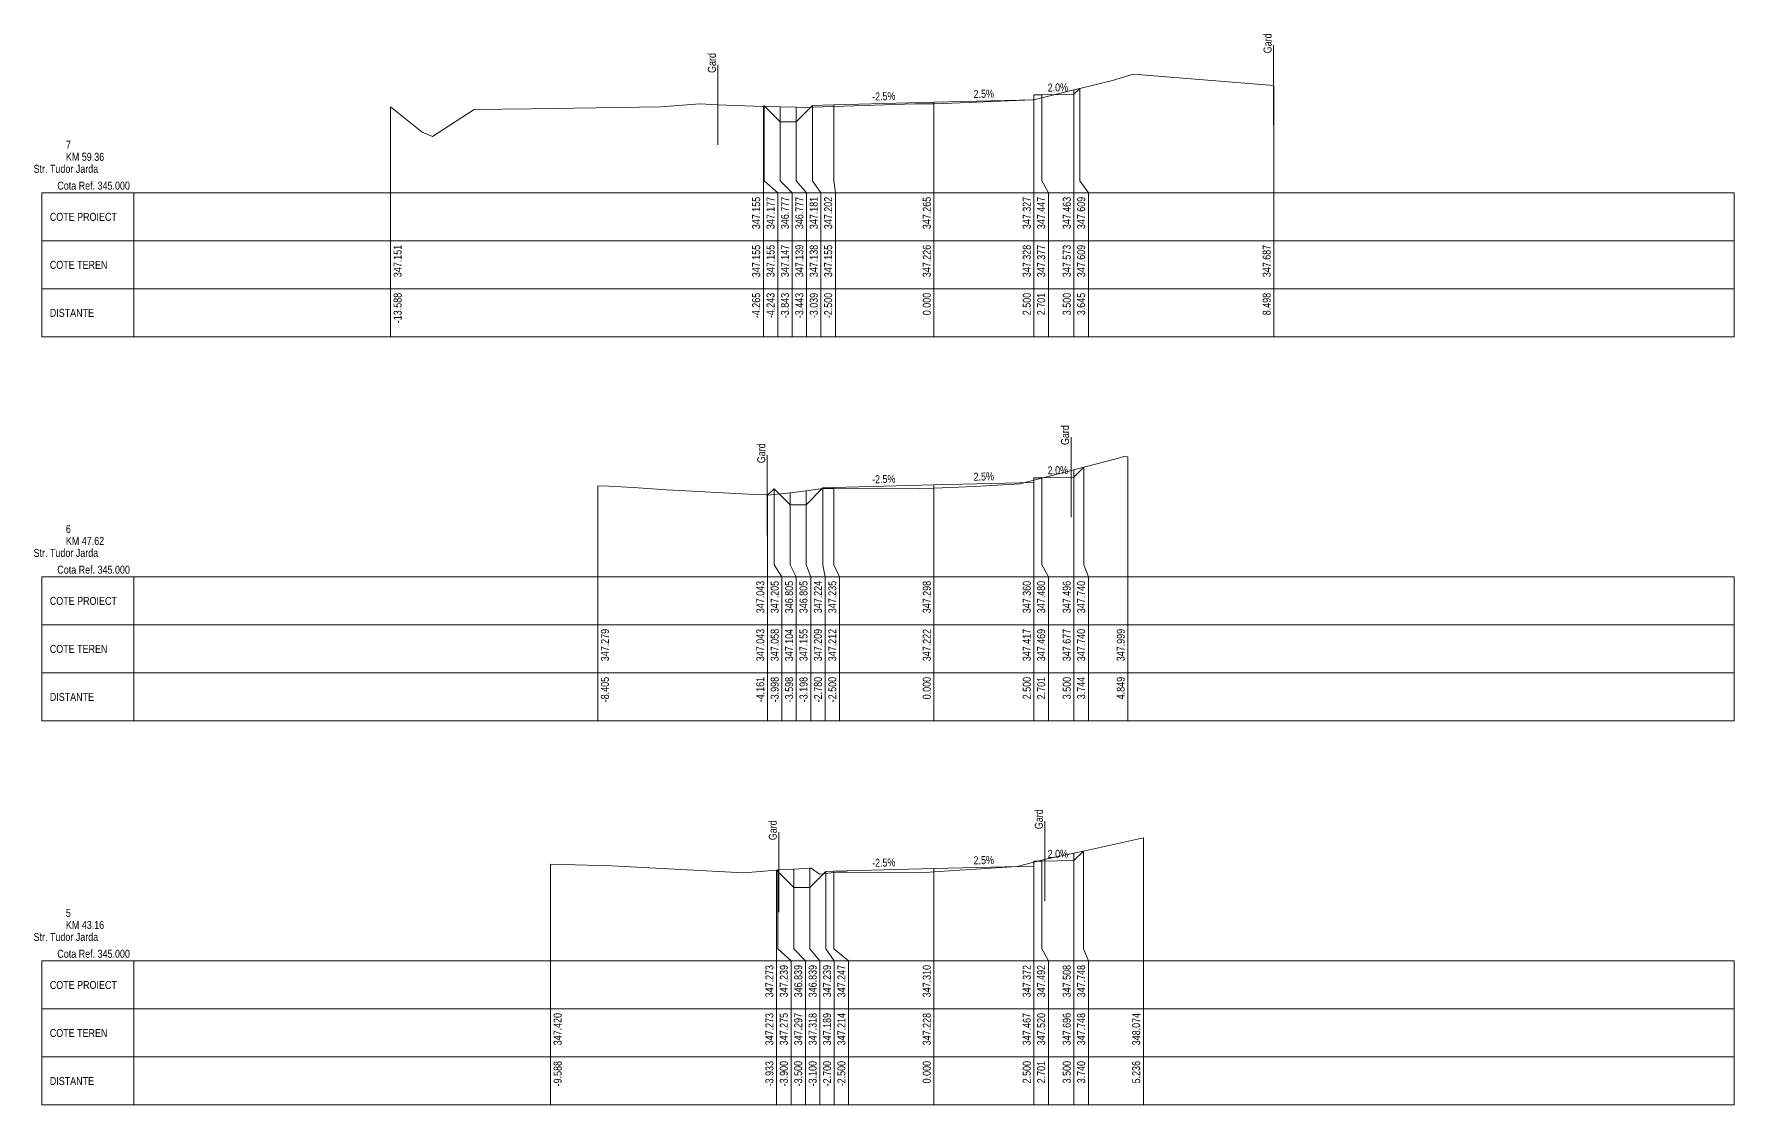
# Model space of a CAD drawing. Extents: x 1 to 634, y 0 to 594.
# Drawn here: x 0.5 to 43, y 39.4 to 66.17 of the extents above; entities that cross this region are included whole.
import ezdxf
from ezdxf.enums import TextEntityAlignment as Align

# ---------------------------------------------------------------- set-up
doc = ezdxf.new("R2010")
doc.units = 0
doc.header["$MEASUREMENT"] = 0
doc.layers.add('ARD-No Plot', color=1, linetype='Continuous', lineweight=0, plot=False)
for name, color, linetype, lineweight in [('DESIGN-TEXT', 7, 'Continuous', 0), ('EXISTING-TEXT', 7, 'Continuous', 0), ('LINES', 7, 'Continuous', 0), ('Text', 7, 'Continuous', 0), ('X-RL', 7, 'Continuous', 0), ('XPLOT-DESIGN', 5, 'Continuous', 0), ('XPLOT-EXISTING', 3, 'Continuous', 0), ('XPLOT-GRADE', 7, 'Continuous', 0), ('XPLOT-KM', 7, 'Continuous', 0), ('XPLOT-TITLE', 7, 'Continuous', 0)]:
    doc.layers.add(name, color=color, linetype=linetype, lineweight=lineweight)
doc.styles.add('$0$$0$Arial', font='arial.ttf', dxfattribs={"width": 0.8})

msp = doc.modelspace()

# ---------------------------------------------------------------- linework, layer by layer
at = {"layer": 'LINES'}
for p, q in [((31.49, 65.888), (31.49, 63.888)), ((17.598, 65.397), (17.598, 63.397)), ((25.701, 62.5), (25.701, 64.647)), ((25.701, 62.5), (25.701, 64.647)), ((25.701, 62.5), (25.701, 64.647)), ((26.5, 62.5), (26.5, 64.773)), ((26.5, 62.5), (26.5, 64.773)), ((26.5, 62.5), (26.5, 64.773)), ((26.645, 62.5), (26.645, 64.809)), ((26.645, 62.5), (26.645, 64.809)), ((26.645, 62.5), (26.645, 64.809)), ((31.498, 62.5), (31.498, 64.887)), ((31.498, 62.5), (31.498, 64.887)), ((9.412, 62.5), (9.412, 64.351)), ((9.412, 62.5), (9.412, 64.351)), ((18.735, 62.5), (18.735, 64.355)), ((18.735, 62.5), (18.735, 64.355)), ((18.735, 62.5), (18.735, 64.355)), ((18.757, 62.5), (18.757, 64.377)), ((18.757, 62.5), (18.757, 64.377)), ((18.757, 62.5), (18.757, 64.377)), ((19.157, 62.5), (19.157, 64.347)), ((19.157, 62.5), (19.157, 64.347)), ((19.157, 62.5), (19.157, 64.347)), ((19.557, 62.5), (19.557, 64.339)), ((19.557, 62.5), (19.557, 64.339)), ((19.557, 62.5), (19.557, 64.339)), ((19.961, 62.5), (19.961, 64.381)), ((19.961, 62.5), (19.961, 64.381)), ((19.961, 62.5), (19.961, 64.381)), ((20.5, 62.5), (20.5, 64.402)), ((20.5, 62.5), (20.5, 64.402)), ((20.5, 62.5), (20.5, 64.402)), ((23, 62.5), (23, 64.465)), ((23, 62.5), (23, 64.465)), ((23, 62.5), (23, 64.465)), ((25.5, 62.5), (25.5, 64.528)), ((25.5, 62.5), (25.5, 64.528)), ((25.5, 62.5), (25.5, 64.528)), ((9.412, 62.2), (9.412, 62.5)), ((9.412, 62.2), (9.412, 62.5)), ((18.735, 62.2), (18.735, 62.5)), ((18.735, 62.2), (18.735, 62.5)), ((18.735, 62.2), (18.735, 62.5)), ((19.095, 62.2), (18.757, 62.5)), ((19.095, 62.2), (18.757, 62.5)), ((19.095, 62.2), (18.757, 62.5)), ((19.455, 62.2), (19.157, 62.5)), ((19.455, 62.2), (19.157, 62.5)), ((19.455, 62.2), (19.157, 62.5)), ((19.815, 62.2), (19.557, 62.5)), ((19.815, 62.2), (19.557, 62.5)), ((19.815, 62.2), (19.557, 62.5)), ((20.175, 62.2), (19.961, 62.5)), ((20.175, 62.2), (19.961, 62.5)), ((20.175, 62.2), (19.961, 62.5)), ((20.535, 62.2), (20.5, 62.5)), ((20.535, 62.2), (20.5, 62.5)), ((20.535, 62.2), (20.5, 62.5)), ((23, 62.2), (23, 62.5)), ((23, 62.2), (23, 62.5)), ((23, 62.2), (23, 62.5)), ((25.5, 62.2), (25.5, 62.5)), ((25.5, 62.2), (25.5, 62.5)), ((25.5, 62.2), (25.5, 62.5)), ((25.86, 62.2), (25.701, 62.5)), ((25.86, 62.2), (25.701, 62.5)), ((25.86, 62.2), (25.701, 62.5)), ((26.5, 62.2), (26.5, 62.5)), ((26.5, 62.2), (26.5, 62.5)), ((26.5, 62.2), (26.5, 62.5)), ((26.86, 62.2), (26.645, 62.5)), ((26.86, 62.2), (26.645, 62.5)), ((26.86, 62.2), (26.645, 62.5)), ((31.498, 62.2), (31.498, 62.5)), ((31.498, 62.2), (31.498, 62.5)), ((0.698, 61), (0.698, 62.2)), ((0.698, 62.2), (3, 62.2)), ((3, 58.6), (3, 62.2)), ((3, 62.2), (43, 62.2)), ((9.412, 58.6), (9.412, 62.2)), ((9.412, 58.6), (9.412, 62.2)), ((18.735, 58.6), (18.735, 62.2)), ((18.735, 58.6), (18.735, 62.2)), ((18.735, 58.6), (18.735, 62.2)), ((19.095, 58.6), (19.095, 62.2)), ((19.095, 58.6), (19.095, 62.2)), ((19.095, 58.6), (19.095, 62.2)), ((19.455, 58.6), (19.455, 62.2)), ((19.455, 58.6), (19.455, 62.2)), ((19.455, 58.6), (19.455, 62.2)), ((19.815, 58.6), (19.815, 62.2)), ((19.815, 58.6), (19.815, 62.2)), ((19.815, 58.6), (19.815, 62.2)), ((20.175, 58.6), (20.175, 62.2)), ((20.175, 58.6), (20.175, 62.2)), ((20.175, 58.6), (20.175, 62.2)), ((20.535, 58.6), (20.535, 62.2)), ((20.535, 58.6), (20.535, 62.2)), ((20.535, 58.6), (20.535, 62.2)), ((23, 58.6), (23, 62.2)), ((23, 58.6), (23, 62.2)), ((23, 58.6), (23, 62.2)), ((25.5, 58.6), (25.5, 62.2)), ((25.5, 58.6), (25.5, 62.2)), ((25.5, 58.6), (25.5, 62.2)), ((25.86, 58.6), (25.86, 62.2)), ((25.86, 58.6), (25.86, 62.2)), ((25.86, 58.6), (25.86, 62.2)), ((26.5, 58.6), (26.5, 62.2)), ((26.5, 58.6), (26.5, 62.2)), ((26.5, 58.6), (26.5, 62.2)), ((26.86, 58.6), (26.86, 62.2)), ((26.86, 58.6), (26.86, 62.2)), ((26.86, 58.6), (26.86, 62.2)), ((31.498, 58.6), (31.498, 62.2)), ((31.498, 58.6), (31.498, 62.2)), ((43, 58.6), (43, 62.2)), ((0.698, 59.8), (0.698, 61)), ((0.698, 61), (3, 61)), ((3, 61), (0.698, 61)), ((3, 61), (43, 61)), ((0.698, 58.6), (0.698, 59.8)), ((0.698, 59.8), (3, 59.8)), ((3, 59.8), (0.698, 59.8)), ((3, 59.8), (43, 59.8)), ((3, 58.6), (0.698, 58.6)), ((3, 58.6), (43, 58.6)), ((26.428, 56.095), (26.428, 54.095)), ((18.833, 55.642), (18.833, 53.642)), ((26.5, 52.9), (26.5, 55.277)), ((26.5, 52.9), (26.5, 55.277)), ((26.5, 52.9), (26.5, 55.277)), ((26.744, 52.9), (26.744, 55.34)), ((26.744, 52.9), (26.744, 55.34)), ((26.744, 52.9), (26.744, 55.34)), ((27.849, 52.9), (27.849, 55.599)), ((27.849, 52.9), (27.849, 55.599)), ((14.595, 52.9), (14.595, 54.879)), ((14.595, 52.9), (14.595, 54.879)), ((20.22, 52.9), (20.22, 54.824)), ((20.22, 52.9), (20.22, 54.824)), ((20.22, 52.9), (20.22, 54.824)), ((20.5, 52.9), (20.5, 54.835)), ((20.5, 52.9), (20.5, 54.835)), ((20.5, 52.9), (20.5, 54.835)), ((23, 52.9), (23, 54.898)), ((23, 52.9), (23, 54.898)), ((23, 52.9), (23, 54.898)), ((25.5, 52.9), (25.5, 55.017)), ((25.5, 52.9), (25.5, 55.017)), ((25.5, 52.9), (25.5, 55.017)), ((25.701, 52.9), (25.701, 55.08)), ((25.701, 52.9), (25.701, 55.08)), ((25.701, 52.9), (25.701, 55.08)), ((18.839, 52.9), (18.839, 54.643)), ((18.839, 52.9), (18.839, 54.643)), ((18.839, 52.9), (18.839, 54.643)), ((19.002, 52.9), (19.002, 54.805)), ((19.002, 52.9), (19.002, 54.805)), ((19.002, 52.9), (19.002, 54.805)), ((19.402, 52.9), (19.402, 54.704)), ((19.402, 52.9), (19.402, 54.704)), ((19.402, 52.9), (19.402, 54.704)), ((19.802, 52.9), (19.802, 54.755)), ((19.802, 52.9), (19.802, 54.755)), ((19.802, 52.9), (19.802, 54.755)), ((14.595, 52.6), (14.595, 52.9)), ((14.595, 52.6), (14.595, 52.9)), ((18.839, 52.6), (18.839, 52.9)), ((18.839, 52.6), (18.839, 52.9)), ((18.839, 52.6), (18.839, 52.9)), ((19.199, 52.6), (19.002, 52.9)), ((19.199, 52.6), (19.002, 52.9)), ((19.199, 52.6), (19.002, 52.9)), ((19.559, 52.6), (19.402, 52.9)), ((19.559, 52.6), (19.402, 52.9)), ((19.559, 52.6), (19.402, 52.9)), ((19.919, 52.6), (19.802, 52.9)), ((19.919, 52.6), (19.802, 52.9)), ((19.919, 52.6), (19.802, 52.9)), ((20.279, 52.6), (20.22, 52.9)), ((20.279, 52.6), (20.22, 52.9)), ((20.279, 52.6), (20.22, 52.9)), ((20.639, 52.6), (20.5, 52.9)), ((20.639, 52.6), (20.5, 52.9)), ((20.639, 52.6), (20.5, 52.9)), ((23, 52.6), (23, 52.9)), ((23, 52.6), (23, 52.9)), ((23, 52.6), (23, 52.9)), ((25.5, 52.6), (25.5, 52.9)), ((25.5, 52.6), (25.5, 52.9)), ((25.5, 52.6), (25.5, 52.9)), ((25.86, 52.6), (25.701, 52.9)), ((25.86, 52.6), (25.701, 52.9)), ((25.86, 52.6), (25.701, 52.9)), ((26.5, 52.6), (26.5, 52.9)), ((26.5, 52.6), (26.5, 52.9)), ((26.5, 52.6), (26.5, 52.9)), ((26.86, 52.6), (26.744, 52.9)), ((26.86, 52.6), (26.744, 52.9)), ((26.86, 52.6), (26.744, 52.9)), ((27.849, 52.6), (27.849, 52.9)), ((27.849, 52.6), (27.849, 52.9)), ((0.698, 51.4), (0.698, 52.6)), ((0.698, 52.6), (3, 52.6)), ((3, 49), (3, 52.6)), ((3, 52.6), (43, 52.6)), ((14.595, 49), (14.595, 52.6)), ((14.595, 49), (14.595, 52.6)), ((18.839, 49), (18.839, 52.6)), ((18.839, 49), (18.839, 52.6)), ((18.839, 49), (18.839, 52.6)), ((19.199, 49), (19.199, 52.6)), ((19.199, 49), (19.199, 52.6)), ((19.199, 49), (19.199, 52.6)), ((19.559, 49), (19.559, 52.6)), ((19.559, 49), (19.559, 52.6)), ((19.559, 49), (19.559, 52.6)), ((19.919, 49), (19.919, 52.6)), ((19.919, 49), (19.919, 52.6)), ((19.919, 49), (19.919, 52.6)), ((20.279, 49), (20.279, 52.6)), ((20.279, 49), (20.279, 52.6)), ((20.279, 49), (20.279, 52.6)), ((20.639, 49), (20.639, 52.6)), ((20.639, 49), (20.639, 52.6)), ((20.639, 49), (20.639, 52.6)), ((23, 49), (23, 52.6)), ((23, 49), (23, 52.6)), ((23, 49), (23, 52.6)), ((25.5, 49), (25.5, 52.6)), ((25.5, 49), (25.5, 52.6)), ((25.5, 49), (25.5, 52.6)), ((25.86, 49), (25.86, 52.6)), ((25.86, 49), (25.86, 52.6)), ((25.86, 49), (25.86, 52.6)), ((26.5, 49), (26.5, 52.6)), ((26.5, 49), (26.5, 52.6)), ((26.5, 49), (26.5, 52.6)), ((26.86, 49), (26.86, 52.6)), ((26.86, 49), (26.86, 52.6)), ((26.86, 49), (26.86, 52.6)), ((27.849, 49), (27.849, 52.6)), ((27.849, 49), (27.849, 52.6)), ((43, 49), (43, 52.6)), ((0.698, 50.2), (0.698, 51.4)), ((0.698, 51.4), (3, 51.4)), ((3, 51.4), (0.698, 51.4)), ((3, 51.4), (43, 51.4)), ((0.698, 49), (0.698, 50.2)), ((0.698, 50.2), (3, 50.2)), ((3, 50.2), (0.698, 50.2)), ((3, 50.2), (43, 50.2)), ((3, 49), (0.698, 49)), ((3, 49), (43, 49)), ((25.772, 46.494), (25.772, 44.494)), ((19.12, 46.219), (19.12, 44.219)), ((28.236, 43.3), (28.236, 46.074)), ((28.236, 43.3), (28.236, 46.074)), ((25.701, 43.3), (25.701, 45.52)), ((25.701, 43.3), (25.701, 45.52)), ((25.701, 43.3), (25.701, 45.52)), ((26.5, 43.3), (26.5, 45.696)), ((26.5, 43.3), (26.5, 45.696)), ((26.5, 43.3), (26.5, 45.696)), ((26.74, 43.3), (26.74, 45.748)), ((26.74, 43.3), (26.74, 45.748)), ((26.74, 43.3), (26.74, 45.748)), ((13.412, 43.3), (13.412, 45.42)), ((13.412, 43.3), (13.412, 45.42)), ((19.067, 43.3), (19.067, 45.273)), ((19.067, 43.3), (19.067, 45.273)), ((19.067, 43.3), (19.067, 45.273)), ((19.1, 43.3), (19.1, 45.275)), ((19.1, 43.3), (19.1, 45.275)), ((19.1, 43.3), (19.1, 45.275)), ((19.5, 43.3), (19.5, 45.297)), ((19.5, 43.3), (19.5, 45.297)), ((19.5, 43.3), (19.5, 45.297)), ((19.9, 43.3), (19.9, 45.318)), ((19.9, 43.3), (19.9, 45.318)), ((19.9, 43.3), (19.9, 45.318)), ((20.3, 43.3), (20.3, 45.239)), ((20.3, 43.3), (20.3, 45.239)), ((20.3, 43.3), (20.3, 45.239)), ((20.5, 43.3), (20.5, 45.247)), ((20.5, 43.3), (20.5, 45.247)), ((20.5, 43.3), (20.5, 45.247)), ((23, 43.3), (23, 45.31)), ((23, 43.3), (23, 45.31)), ((23, 43.3), (23, 45.31)), ((25.5, 43.3), (25.5, 45.467)), ((25.5, 43.3), (25.5, 45.467)), ((25.5, 43.3), (25.5, 45.467)), ((0.698, 41.8), (0.698, 43)), ((0.698, 43), (3, 43)), ((3, 39.4), (3, 43)), ((3, 43), (43, 43)), ((13.412, 43), (13.412, 43.3)), ((13.412, 43), (13.412, 43.3)), ((13.412, 39.4), (13.412, 43)), ((13.412, 39.4), (13.412, 43)), ((19.067, 43), (19.067, 43.3)), ((19.067, 43), (19.067, 43.3)), ((19.067, 43), (19.067, 43.3)), ((19.067, 39.4), (19.067, 43)), ((19.067, 39.4), (19.067, 43)), ((19.067, 39.4), (19.067, 43)), ((19.427, 43), (19.1, 43.3)), ((19.427, 43), (19.1, 43.3)), ((19.427, 43), (19.1, 43.3)), ((19.427, 39.4), (19.427, 43)), ((19.427, 39.4), (19.427, 43)), ((19.427, 39.4), (19.427, 43)), ((19.787, 43), (19.5, 43.3)), ((19.787, 43), (19.5, 43.3)), ((19.787, 43), (19.5, 43.3)), ((19.787, 39.4), (19.787, 43)), ((19.787, 39.4), (19.787, 43)), ((19.787, 39.4), (19.787, 43)), ((20.147, 43), (19.9, 43.3)), ((20.147, 43), (19.9, 43.3)), ((20.147, 43), (19.9, 43.3)), ((20.147, 39.4), (20.147, 43)), ((20.147, 39.4), (20.147, 43)), ((20.147, 39.4), (20.147, 43)), ((20.507, 43), (20.3, 43.3)), ((20.507, 43), (20.3, 43.3)), ((20.507, 43), (20.3, 43.3)), ((20.867, 43), (20.5, 43.3)), ((20.867, 43), (20.5, 43.3)), ((20.867, 43), (20.5, 43.3)), ((20.507, 39.4), (20.507, 43)), ((20.507, 39.4), (20.507, 43)), ((20.507, 39.4), (20.507, 43)), ((20.867, 39.4), (20.867, 43)), ((20.867, 39.4), (20.867, 43)), ((20.867, 39.4), (20.867, 43)), ((23, 43), (23, 43.3)), ((23, 43), (23, 43.3)), ((23, 43), (23, 43.3)), ((23, 39.4), (23, 43)), ((23, 39.4), (23, 43)), ((23, 39.4), (23, 43)), ((25.5, 43), (25.5, 43.3)), ((25.5, 43), (25.5, 43.3)), ((25.5, 43), (25.5, 43.3)), ((25.5, 39.4), (25.5, 43)), ((25.5, 39.4), (25.5, 43)), ((25.5, 39.4), (25.5, 43)), ((25.86, 43), (25.701, 43.3)), ((25.86, 43), (25.701, 43.3)), ((25.86, 43), (25.701, 43.3)), ((25.86, 39.4), (25.86, 43)), ((25.86, 39.4), (25.86, 43)), ((25.86, 39.4), (25.86, 43)), ((26.5, 43), (26.5, 43.3)), ((26.5, 43), (26.5, 43.3)), ((26.5, 43), (26.5, 43.3)), ((26.5, 39.4), (26.5, 43)), ((26.5, 39.4), (26.5, 43)), ((26.5, 39.4), (26.5, 43)), ((26.86, 43), (26.74, 43.3)), ((26.86, 43), (26.74, 43.3)), ((26.86, 43), (26.74, 43.3)), ((26.86, 39.4), (26.86, 43)), ((26.86, 39.4), (26.86, 43)), ((26.86, 39.4), (26.86, 43)), ((28.236, 43), (28.236, 43.3)), ((28.236, 43), (28.236, 43.3)), ((28.236, 39.4), (28.236, 43)), ((28.236, 39.4), (28.236, 43)), ((43, 39.4), (43, 43)), ((0.698, 40.6), (0.698, 41.8)), ((0.698, 41.8), (3, 41.8)), ((3, 41.8), (0.698, 41.8)), ((3, 41.8), (43, 41.8)), ((0.698, 39.4), (0.698, 40.6)), ((0.698, 40.6), (3, 40.6)), ((3, 40.6), (0.698, 40.6)), ((3, 40.6), (43, 40.6)), ((3, 39.4), (0.698, 39.4)), ((3, 39.4), (43, 39.4))]:
    msp.add_line(p, q, dxfattribs=at)
at = {"layer": 'XPLOT-DESIGN'}
for p, q in [((25.5, 64.527), (25.501, 64.647)), ((25.501, 64.647), (25.701, 64.647)), ((25.701, 64.647), (26.5, 64.663)), ((26.5, 64.663), (26.645, 64.809)), ((18.735, 64.355), (18.757, 64.377)), ((18.757, 64.377), (19.157, 63.977)), ((19.557, 63.977), (19.961, 64.381)), ((19.961, 64.381), (20.5, 64.402)), ((20.5, 64.402), (23, 64.465)), ((23, 64.465), (25.5, 64.527)), ((19.157, 63.977), (19.557, 63.977)), ((26.5, 55.096), (26.744, 55.34)), ((19.802, 54.405), (20.22, 54.824)), ((20.22, 54.824), (20.5, 54.835)), ((20.5, 54.835), (23, 54.898)), ((23, 54.898), (25.5, 54.96)), ((25.5, 54.96), (25.501, 55.08)), ((25.501, 55.08), (25.701, 55.08)), ((25.701, 55.08), (26.5, 55.096)), ((18.839, 54.643), (19.002, 54.805)), ((19.002, 54.805), (19.402, 54.405)), ((19.402, 54.405), (19.802, 54.405)), ((25.5, 45.372), (25.501, 45.492)), ((25.501, 45.492), (25.701, 45.492)), ((25.701, 45.492), (26.5, 45.508)), ((26.5, 45.508), (26.74, 45.748)), ((19.067, 45.273), (19.1, 45.239)), ((19.1, 45.239), (19.5, 44.839)), ((19.9, 44.839), (20.3, 45.239)), ((20.3, 45.239), (20.5, 45.247)), ((20.5, 45.247), (23, 45.31)), ((23, 45.31), (25.5, 45.372)), ((19.5, 44.839), (19.9, 44.839))]:
    msp.add_line(p, q, dxfattribs=at)
at = {"layer": 'XPLOT-EXISTING'}
for p, q in [((27.462, 65.009), (27.984, 65.169)), ((27.984, 65.169), (31.498, 64.887)), ((25.701, 64.577), (26.5, 64.773)), ((26.5, 64.773), (26.645, 64.809)), ((26.645, 64.809), (27.462, 65.009)), ((9.412, 64.351), (10.208, 63.714)), ((10.463, 63.605), (11.506, 64.279)), ((11.506, 64.279), (12.935, 64.301)), ((12.935, 64.301), (16.175, 64.353)), ((16.175, 64.353), (17.149, 64.425)), ((17.149, 64.425), (17.598, 64.397)), ((17.598, 64.397), (18.724, 64.355)), ((18.724, 64.355), (18.735, 64.355)), ((18.735, 64.355), (18.757, 64.355)), ((18.757, 64.355), (19.157, 64.347)), ((19.157, 64.347), (19.557, 64.339)), ((19.557, 64.339), (19.837, 64.334)), ((19.837, 64.334), (19.961, 64.338)), ((19.961, 64.338), (20.5, 64.355)), ((20.5, 64.355), (22.524, 64.421)), ((22.524, 64.421), (22.913, 64.422)), ((22.913, 64.422), (23, 64.426)), ((23, 64.426), (23.25, 64.434)), ((23, 64.426), (23, 64.426)), ((23.25, 64.434), (25.473, 64.521)), ((25.473, 64.521), (25.5, 64.528)), ((25.5, 64.528), (25.701, 64.577)), ((10.208, 63.714), (10.463, 63.605)), ((25.701, 55.069), (26.5, 55.277)), ((26.5, 55.277), (26.744, 55.34)), ((26.744, 55.34), (27.59, 55.559)), ((27.59, 55.559), (27.746, 55.607)), ((27.746, 55.607), (27.849, 55.599)), ((14.595, 54.879), (14.874, 54.87)), ((14.874, 54.87), (15.491, 54.834)), ((15.491, 54.834), (16.316, 54.776)), ((22.646, 54.81), (23, 54.822)), ((23, 54.822), (24.018, 54.858)), ((23, 54.822), (23, 54.822)), ((24.018, 54.858), (25.155, 54.928)), ((25.155, 54.928), (25.5, 55.017)), ((25.5, 55.017), (25.701, 55.069)), ((16.316, 54.776), (18.522, 54.659)), ((18.522, 54.659), (18.825, 54.649)), ((18.825, 54.649), (18.833, 54.642)), ((18.833, 54.642), (18.839, 54.643)), ((18.839, 54.643), (19.002, 54.658)), ((19.002, 54.658), (19.177, 54.675)), ((19.177, 54.675), (19.402, 54.704)), ((19.402, 54.704), (19.802, 54.755)), ((19.802, 54.755), (20.22, 54.809)), ((20.22, 54.809), (20.244, 54.812)), ((20.244, 54.812), (20.5, 54.812)), ((20.5, 54.812), (21.69, 54.816)), ((21.69, 54.816), (22.646, 54.81)), ((26.74, 45.748), (28.236, 46.074)), ((25.5, 45.467), (25.701, 45.52)), ((25.701, 45.52), (25.755, 45.534)), ((25.755, 45.534), (26.5, 45.696)), ((26.5, 45.696), (26.74, 45.748)), ((13.412, 45.42), (14.947, 45.379)), ((14.947, 45.379), (18.249, 45.204)), ((18.249, 45.204), (19.067, 45.273)), ((19.067, 45.273), (19.1, 45.275)), ((19.1, 45.275), (19.12, 45.277)), ((19.12, 45.277), (19.5, 45.297)), ((19.5, 45.297), (19.9, 45.318)), ((19.9, 45.318), (19.93, 45.32)), ((19.93, 45.32), (20.138, 45.169)), ((20.138, 45.169), (20.3, 45.189)), ((20.3, 45.189), (20.5, 45.214)), ((20.5, 45.214), (20.544, 45.22)), ((20.544, 45.22), (20.851, 45.221)), ((20.851, 45.221), (22.605, 45.211)), ((22.605, 45.211), (22.897, 45.221)), ((22.897, 45.221), (23, 45.228)), ((23, 45.228), (25.082, 45.358)), ((23, 45.228), (23, 45.228)), ((25.082, 45.358), (25.5, 45.467))]:
    msp.add_line(p, q, dxfattribs=at)

# ---------------------------------------------------------------- texts
at = {"layer": 'ARD-No Plot', "style": '$0$$0$Arial', "width": 0.8}
for p in [(1.3, 62.7), (1.3, 53.1), (1.3, 43.5)]:
    msp.add_text('Str. Tudor Jarda', height=0.2, dxfattribs=at).set_placement(p, align=Align.CENTER)
at = {"layer": 'DESIGN-TEXT', "style": '$0$$0$Arial', "width": 0.8}
for s, p in [('347.155', (18.655, 62.1)), ('347.177', (19.015, 62.1)), ('346.777', (19.375, 62.1)), ('346.777', (19.735, 62.1)), ('347.181', (20.095, 62.1)), ('347.202', (20.455, 62.1)), ('347.265', (22.92, 62.1)), ('347.327', (25.42, 62.1)), ('347.447', (25.78, 62.1)), ('347.463', (26.42, 62.1)), ('347.609', (26.78, 62.1)), ('347.043', (18.759, 52.5)), ('347.205', (19.119, 52.5)), ('346.805', (19.479, 52.5)), ('346.805', (19.839, 52.5)), ('347.224', (20.199, 52.5)), ('347.235', (20.559, 52.5)), ('347.298', (22.92, 52.5)), ('347.360', (25.42, 52.5)), ('347.480', (25.78, 52.5)), ('347.496', (26.42, 52.5)), ('347.740', (26.78, 52.5)), ('347.273', (18.987, 42.9)), ('347.239', (19.347, 42.9)), ('346.839', (19.707, 42.9)), ('346.839', (20.067, 42.9)), ('347.239', (20.427, 42.9)), ('347.247', (20.787, 42.9)), ('347.310', (22.92, 42.9)), ('347.372', (25.42, 42.9)), ('347.492', (25.78, 42.9)), ('347.508', (26.42, 42.9)), ('347.748', (26.78, 42.9))]:
    msp.add_text(s, height=0.2, rotation=90, dxfattribs=at).set_placement(p, align=Align.RIGHT)
at = {"layer": 'EXISTING-TEXT', "style": '$0$$0$Arial', "width": 0.8}
for s, p in [('347.151', (9.692, 60.9)), ('347.155', (18.655, 60.9)), ('347.155', (19.015, 60.9)), ('347.147', (19.375, 60.9)), ('347.139', (19.735, 60.9)), ('347.138', (20.095, 60.9)), ('347.155', (20.455, 60.9)), ('347.226', (22.92, 60.9)), ('347.226', (22.92, 60.9)), ('347.328', (25.42, 60.9)), ('347.377', (25.78, 60.9)), ('347.573', (26.42, 60.9)), ('347.609', (26.78, 60.9)), ('347.687', (31.418, 60.9)), ('347.279', (14.875, 51.3)), ('347.043', (18.759, 51.3)), ('347.058', (19.119, 51.3)), ('347.104', (19.479, 51.3)), ('347.155', (19.839, 51.3)), ('347.209', (20.199, 51.3)), ('347.212', (20.559, 51.3)), ('347.222', (22.92, 51.3)), ('347.222', (22.92, 51.3)), ('347.417', (25.42, 51.3)), ('347.469', (25.78, 51.3)), ('347.677', (26.42, 51.3)), ('347.740', (26.78, 51.3)), ('347.999', (27.769, 51.3)), ('347.420', (13.692, 41.7)), ('347.273', (18.987, 41.7)), ('347.275', (19.347, 41.7)), ('347.297', (19.707, 41.7)), ('347.318', (20.067, 41.7)), ('347.189', (20.427, 41.7)), ('347.214', (20.787, 41.7)), ('347.228', (22.92, 41.7)), ('347.228', (22.92, 41.7)), ('347.467', (25.42, 41.7)), ('347.520', (25.78, 41.7)), ('347.696', (26.42, 41.7)), ('347.748', (26.78, 41.7)), ('348.074', (28.156, 41.7))]:
    msp.add_text(s, height=0.2, rotation=90, dxfattribs=at).set_placement(p, align=Align.RIGHT)
at = {"layer": 'Text', "style": '$0$$0$Arial', "width": 0.8}
for p in [(31.44, 65.688), (17.548, 65.197), (26.378, 55.895), (18.783, 55.442), (25.722, 46.294), (19.07, 46.019)]:
    msp.add_text('Gard', height=0.2, rotation=90, dxfattribs=at).set_placement(p)
for s, p in [('-13.588', (9.692, 59.7)), ('-13.588', (9.692, 59.7)), ('-4.265', (18.655, 59.7)), ('-4.265', (18.655, 59.7)), ('-4.265', (18.655, 59.7)), ('-4.243', (19.015, 59.7)), ('-4.243', (19.015, 59.7)), ('-4.243', (19.015, 59.7)), ('-3.843', (19.375, 59.7)), ('-3.843', (19.375, 59.7)), ('-3.843', (19.375, 59.7)), ('-3.443', (19.735, 59.7)), ('-3.443', (19.735, 59.7)), ('-3.443', (19.735, 59.7)), ('-3.039', (20.095, 59.7)), ('-3.039', (20.095, 59.7)), ('-3.039', (20.095, 59.7)), ('-2.500', (20.455, 59.7)), ('-2.500', (20.455, 59.7)), ('-2.500', (20.455, 59.7)), ('0.000', (22.92, 59.7)), ('0.000', (22.92, 59.7)), ('0.000', (22.92, 59.7)), ('2.500', (25.42, 59.7)), ('2.500', (25.42, 59.7)), ('2.500', (25.42, 59.7)), ('2.701', (25.78, 59.7)), ('2.701', (25.78, 59.7)), ('2.701', (25.78, 59.7)), ('3.500', (26.42, 59.7)), ('3.500', (26.42, 59.7)), ('3.500', (26.42, 59.7)), ('3.645', (26.78, 59.7)), ('3.645', (26.78, 59.7)), ('3.645', (26.78, 59.7)), ('8.498', (31.418, 59.7)), ('8.498', (31.418, 59.7)), ('-8.405', (14.875, 50.1)), ('-8.405', (14.875, 50.1)), ('-4.161', (18.759, 50.1)), ('-4.161', (18.759, 50.1)), ('-4.161', (18.759, 50.1)), ('-3.998', (19.119, 50.1)), ('-3.998', (19.119, 50.1)), ('-3.998', (19.119, 50.1)), ('-3.598', (19.479, 50.1)), ('-3.598', (19.479, 50.1)), ('-3.598', (19.479, 50.1)), ('-3.198', (19.839, 50.1)), ('-3.198', (19.839, 50.1)), ('-3.198', (19.839, 50.1)), ('-2.780', (20.199, 50.1)), ('-2.780', (20.199, 50.1)), ('-2.780', (20.199, 50.1)), ('-2.500', (20.559, 50.1)), ('-2.500', (20.559, 50.1)), ('-2.500', (20.559, 50.1)), ('0.000', (22.92, 50.1)), ('0.000', (22.92, 50.1)), ('0.000', (22.92, 50.1)), ('2.500', (25.42, 50.1)), ('2.500', (25.42, 50.1)), ('2.500', (25.42, 50.1)), ('2.701', (25.78, 50.1)), ('2.701', (25.78, 50.1)), ('2.701', (25.78, 50.1)), ('3.500', (26.42, 50.1)), ('3.500', (26.42, 50.1)), ('3.500', (26.42, 50.1)), ('3.744', (26.78, 50.1)), ('3.744', (26.78, 50.1)), ('3.744', (26.78, 50.1)), ('4.849', (27.769, 50.1)), ('4.849', (27.769, 50.1)), ('-9.588', (13.692, 40.5)), ('-9.588', (13.692, 40.5)), ('-3.933', (18.987, 40.5)), ('-3.933', (18.987, 40.5)), ('-3.933', (18.987, 40.5)), ('-3.900', (19.347, 40.5)), ('-3.900', (19.347, 40.5)), ('-3.900', (19.347, 40.5)), ('-3.500', (19.707, 40.5)), ('-3.500', (19.707, 40.5)), ('-3.500', (19.707, 40.5)), ('-3.100', (20.067, 40.5)), ('-3.100', (20.067, 40.5)), ('-3.100', (20.067, 40.5)), ('-2.700', (20.427, 40.5)), ('-2.700', (20.427, 40.5)), ('-2.700', (20.427, 40.5)), ('-2.500', (20.787, 40.5)), ('-2.500', (20.787, 40.5)), ('-2.500', (20.787, 40.5)), ('0.000', (22.92, 40.5)), ('0.000', (22.92, 40.5)), ('0.000', (22.92, 40.5)), ('2.500', (25.42, 40.5)), ('2.500', (25.42, 40.5)), ('2.500', (25.42, 40.5)), ('2.701', (25.78, 40.5)), ('2.701', (25.78, 40.5)), ('2.701', (25.78, 40.5)), ('3.500', (26.42, 40.5)), ('3.500', (26.42, 40.5)), ('3.500', (26.42, 40.5)), ('3.740', (26.78, 40.5)), ('3.740', (26.78, 40.5)), ('3.740', (26.78, 40.5)), ('5.236', (28.156, 40.5)), ('5.236', (28.156, 40.5))]:
    msp.add_text(s, height=0.2, rotation=90, dxfattribs=at).set_placement(p, align=Align.RIGHT)
at = {"layer": 'X-RL', "style": '$0$$0$Arial', "width": 0.8}
for p in [(2.9, 62.28), (2.9, 52.68), (2.9, 43.08)]:
    msp.add_text('Cota Ref. 345.000', height=0.2, dxfattribs=at).set_placement(p, align=Align.RIGHT)
at = {"layer": 'XPLOT-GRADE', "style": '$0$$0$Arial', "width": 0.8}
for s, rotation, p in [('-2.5%', 1.4321, (21.748, 64.514)), ('2.5%', 1.4321, (24.248, 64.576)), ('2.0%', 1.1458, (26.099, 64.735)), ('2.0%', 1.1458, (26.099, 55.168)), ('-2.5%', 1.4321, (21.748, 54.946)), ('2.5%', 1.4321, (24.248, 55.009)), ('-2.5%', 1.4321, (21.748, 45.359)), ('2.5%', 1.4321, (24.248, 45.421)), ('2.0%', 1.1458, (26.099, 45.58))]:
    msp.add_text(s, height=0.2, rotation=rotation, dxfattribs=at).set_placement(p, align=Align.CENTER)
at = {"layer": 'XPLOT-KM', "style": '$0$$0$Arial', "width": 0.8}
for s, p in [('7', (1.3, 63.3)), ('KM 59.36', (1.3, 63)), ('6', (1.3, 53.7)), ('KM 47.62', (1.3, 53.4)), ('5', (1.3, 44.1)), ('KM 43.16', (1.3, 43.8))]:
    msp.add_text(s, height=0.2, dxfattribs=at).set_placement(p)
at = {"layer": 'XPLOT-TITLE', "style": '$0$$0$Arial', "width": 0.8}
for s, p in [('COTE PROIECT', (0.898, 61.5)), ('COTE TEREN', (0.898, 60.3)), ('DISTANTE', (0.898, 59.1)), ('COTE PROIECT', (0.898, 51.9)), ('COTE TEREN', (0.898, 50.7)), ('DISTANTE', (0.898, 49.5)), ('COTE PROIECT', (0.898, 42.3)), ('COTE TEREN', (0.898, 41.1)), ('DISTANTE', (0.898, 39.9))]:
    msp.add_text(s, height=0.2, dxfattribs=at).set_placement(p)

doc.saveas('drawing.dxf')
